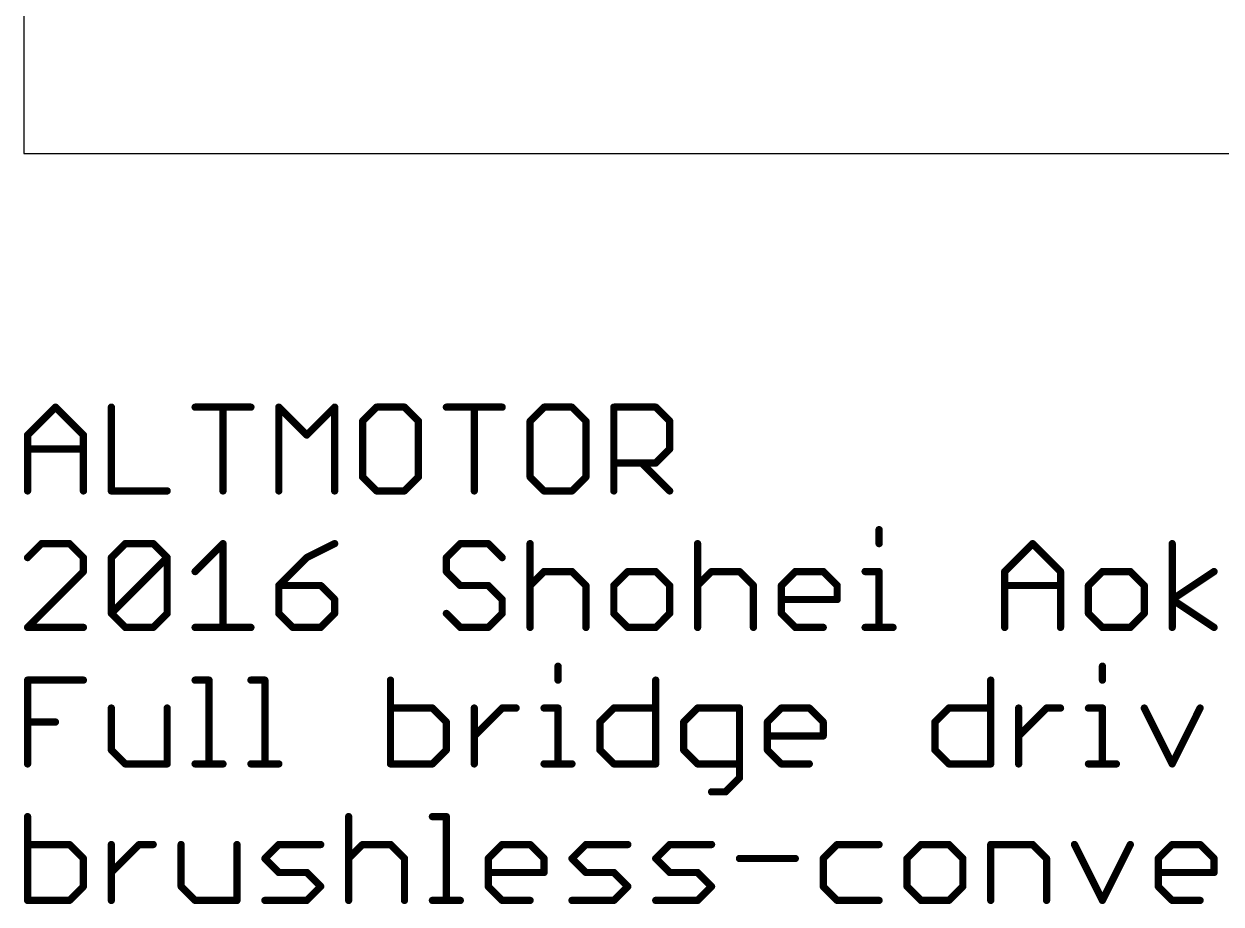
# Model space of a CAD drawing. Extents: x 0 to 88.9, y -10.5 to 54.6.
# Drawn here: x 0 to 16.71, y -10.48 to 1.81 of the extents above; entities that cross this region are included whole.
import ezdxf

# ---------------------------------------------------------------- set-up
doc = ezdxf.new("R2010")
doc.units = 0
doc.layers.add('20', color=7, linetype='CONTINUOUS')
doc.layers.add('44', color=253, linetype='CONTINUOUS')

msp = doc.modelspace()

# ---------------------------------------------------------------- linework, layer by layer
at = {"layer": '20'}
for p, q in [((0, 54.6), (0, 0)), ((0, 0), (88.8875, 0))]:
    msp.add_line(p, q, dxfattribs=at)
at = {"layer": '44', "const_width": 0.1016}
for points in [[(0.0508, -3.9321), (0.4406, -3.5423)], [(0.4406, -3.5423), (0.8304, -3.9321)], [(1.2202, -3.5423), (1.2202, -4.7117)], [(2.3896, -3.5423), (3.1692, -3.5423)], [(2.7794, -4.7117), (2.7794, -3.5423)], [(3.559, -4.7117), (3.559, -3.5423)], [(3.559, -3.5423), (3.9488, -3.9321)], [(3.9488, -3.9321), (4.3386, -3.5423)], [(4.3386, -3.5423), (4.3386, -4.7117)], [(4.9233, -3.5423), (4.7284, -3.7372)], [(5.3131, -3.5423), (4.9233, -3.5423)], [(5.508, -3.7372), (5.3131, -3.5423)], [(5.8978, -3.5423), (6.6774, -3.5423)], [(6.2876, -4.7117), (6.2876, -3.5423)], [(7.2621, -3.5423), (7.0672, -3.7372)], [(7.6519, -3.5423), (7.2621, -3.5423)], [(7.8468, -3.7372), (7.6519, -3.5423)], [(8.2366, -4.7117), (8.2366, -3.5423)], [(8.2366, -3.5423), (8.8213, -3.5423)], [(8.8213, -3.5423), (9.0162, -3.7372)], [(4.7284, -3.7372), (4.7284, -4.5168)], [(5.508, -4.5168), (5.508, -3.7372)], [(7.0672, -3.7372), (7.0672, -4.5168)], [(7.8468, -4.5168), (7.8468, -3.7372)], [(9.0162, -3.7372), (9.0162, -4.127)], [(0.0508, -4.7117), (0.0508, -3.9321)], [(0.8304, -3.9321), (0.8304, -4.7117)], [(0.0508, -4.127), (0.8304, -4.127)], [(9.0162, -4.127), (8.8213, -4.3219)], [(8.8213, -4.3219), (8.2366, -4.3219)], [(8.6264, -4.3219), (9.0162, -4.7117)], [(4.7284, -4.5168), (4.9233, -4.7117)], [(5.3131, -4.7117), (5.508, -4.5168)], [(7.0672, -4.5168), (7.2621, -4.7117)], [(7.6519, -4.7117), (7.8468, -4.5168)], [(1.2202, -4.7117), (1.9998, -4.7117)], [(4.9233, -4.7117), (5.3131, -4.7117)], [(7.2621, -4.7117), (7.6519, -4.7117)], [(11.9397, -5.2524), (11.9397, -5.4473)], [(0.2457, -5.4473), (0.0508, -5.6422)], [(0.6355, -5.4473), (0.2457, -5.4473)], [(0.8304, -5.6422), (0.6355, -5.4473)], [(1.2202, -5.6422), (1.4151, -5.4473)], [(1.4151, -5.4473), (1.8049, -5.4473)], [(1.8049, -5.4473), (1.9998, -5.6422)], [(2.3896, -5.8371), (2.7794, -5.4473)], [(2.7794, -5.4473), (2.7794, -6.6167)], [(4.3386, -5.4473), (3.9488, -5.6422)], [(6.0927, -5.4473), (5.8978, -5.6422)], [(6.4825, -5.4473), (6.0927, -5.4473)], [(6.6774, -5.6422), (6.4825, -5.4473)], [(7.0672, -5.4473), (7.0672, -6.6167)], [(9.406, -5.4473), (9.406, -6.6167)], [(13.6938, -5.8371), (14.0836, -5.4473)], [(14.0836, -5.4473), (14.4734, -5.8371)], [(16.0326, -6.6167), (16.0326, -5.4473)], [(0.8304, -5.8371), (0.8304, -5.6422)], [(1.2202, -6.4218), (1.2202, -5.6422)], [(1.2202, -6.4218), (1.9998, -5.6422)], [(1.9998, -5.6422), (1.9998, -6.4218)], [(3.9488, -5.6422), (3.559, -6.032)], [(5.8978, -5.6422), (5.8978, -5.8371)], [(0.0508, -6.6167), (0.8304, -5.8371)], [(5.8978, -5.8371), (6.0927, -6.032)], [(7.0672, -6.032), (7.2621, -5.8371)], [(7.2621, -5.8371), (7.6519, -5.8371)], [(7.6519, -5.8371), (7.8468, -6.032)], [(8.4315, -5.8371), (8.2366, -6.032)], [(8.8213, -5.8371), (8.4315, -5.8371)], [(9.0162, -6.032), (8.8213, -5.8371)], [(9.406, -6.032), (9.6009, -5.8371)], [(9.6009, -5.8371), (9.9907, -5.8371)], [(9.9907, -5.8371), (10.1856, -6.032)], [(10.5754, -6.032), (10.7703, -5.8371)], [(10.7703, -5.8371), (11.1601, -5.8371)], [(11.1601, -5.8371), (11.355, -6.032)], [(11.7448, -5.8371), (11.9397, -5.8371)], [(11.9397, -5.8371), (11.9397, -6.6167)], [(13.6938, -6.6167), (13.6938, -5.8371)], [(14.4734, -5.8371), (14.4734, -6.6167)], [(15.0581, -5.8371), (14.8632, -6.032)], [(15.4479, -5.8371), (15.0581, -5.8371)], [(15.6428, -6.032), (15.4479, -5.8371)], [(16.0326, -6.2269), (16.6173, -5.8371)], [(3.559, -6.032), (3.559, -6.4218)], [(4.1437, -6.032), (3.559, -6.032)], [(4.3386, -6.2269), (4.1437, -6.032)], [(6.0927, -6.032), (6.4825, -6.032)], [(6.4825, -6.032), (6.6774, -6.2269)], [(7.8468, -6.032), (7.8468, -6.6167)], [(8.2366, -6.032), (8.2366, -6.4218)], [(9.0162, -6.4218), (9.0162, -6.032)], [(10.1856, -6.032), (10.1856, -6.6167)], [(10.5754, -6.4218), (10.5754, -6.032)], [(11.355, -6.032), (11.355, -6.2269)], [(13.6938, -6.032), (14.4734, -6.032)], [(14.8632, -6.032), (14.8632, -6.4218)], [(15.6428, -6.4218), (15.6428, -6.032)], [(4.3386, -6.4218), (4.3386, -6.2269)], [(6.6774, -6.2269), (6.6774, -6.4218)], [(11.355, -6.2269), (10.5754, -6.2269)], [(16.6173, -6.6167), (16.0326, -6.2269)], [(1.4151, -6.6167), (1.2202, -6.4218)], [(1.9998, -6.4218), (1.8049, -6.6167)], [(3.559, -6.4218), (3.7539, -6.6167)], [(4.1437, -6.6167), (4.3386, -6.4218)], [(6.0927, -6.6167), (5.8978, -6.4218)], [(6.6774, -6.4218), (6.4825, -6.6167)], [(8.2366, -6.4218), (8.4315, -6.6167)], [(8.8213, -6.6167), (9.0162, -6.4218)], [(10.7703, -6.6167), (10.5754, -6.4218)], [(14.8632, -6.4218), (15.0581, -6.6167)], [(15.4479, -6.6167), (15.6428, -6.4218)], [(0.8304, -6.6167), (0.0508, -6.6167)], [(1.8049, -6.6167), (1.4151, -6.6167)], [(2.3896, -6.6167), (3.1692, -6.6167)], [(3.7539, -6.6167), (4.1437, -6.6167)], [(6.4825, -6.6167), (6.0927, -6.6167)], [(8.4315, -6.6167), (8.8213, -6.6167)], [(11.1601, -6.6167), (10.7703, -6.6167)], [(11.7448, -6.6167), (12.1346, -6.6167)], [(15.0581, -6.6167), (15.4479, -6.6167)], [(7.457, -7.1574), (7.457, -7.3523)], [(15.0581, -7.1574), (15.0581, -7.3523)], [(0.0508, -8.5217), (0.0508, -7.3523)], [(0.0508, -7.3523), (0.8304, -7.3523)], [(2.3896, -7.3523), (2.5845, -7.3523)], [(2.5845, -7.3523), (2.5845, -8.5217)], [(3.1692, -7.3523), (3.3641, -7.3523)], [(3.3641, -7.3523), (3.3641, -8.5217)], [(5.1182, -7.3523), (5.1182, -8.5217)], [(8.8213, -7.3523), (8.8213, -8.5217)], [(13.4989, -7.3523), (13.4989, -8.5217)], [(1.2202, -7.7421), (1.2202, -8.3268)], [(1.9998, -8.5217), (1.9998, -7.7421)], [(5.7029, -7.7421), (5.1182, -7.7421)], [(5.8978, -7.937), (5.7029, -7.7421)], [(6.2876, -8.5217), (6.2876, -7.7421)], [(6.2876, -8.1319), (6.6774, -7.7421)], [(6.6774, -7.7421), (6.8723, -7.7421)], [(7.2621, -7.7421), (7.457, -7.7421)], [(7.457, -7.7421), (7.457, -8.5217)], [(8.0417, -7.937), (8.2366, -7.7421)], [(8.2366, -7.7421), (8.8213, -7.7421)], [(9.406, -7.7421), (9.2111, -7.937)], [(9.9907, -7.7421), (9.406, -7.7421)], [(9.9907, -8.7166), (9.9907, -7.7421)], [(10.3805, -7.937), (10.5754, -7.7421)], [(10.5754, -7.7421), (10.9652, -7.7421)], [(10.9652, -7.7421), (11.1601, -7.937)], [(12.7193, -7.937), (12.9142, -7.7421)], [(12.9142, -7.7421), (13.4989, -7.7421)], [(13.8887, -8.5217), (13.8887, -7.7421)], [(13.8887, -8.1319), (14.2785, -7.7421)], [(14.2785, -7.7421), (14.4734, -7.7421)], [(14.8632, -7.7421), (15.0581, -7.7421)], [(15.0581, -7.7421), (15.0581, -8.5217)], [(15.6428, -7.7421), (16.0326, -8.5217)], [(16.0326, -8.5217), (16.4224, -7.7421)], [(0.0508, -7.937), (0.4406, -7.937)], [(5.8978, -8.3268), (5.8978, -7.937)], [(8.0417, -8.3268), (8.0417, -7.937)], [(9.2111, -7.937), (9.2111, -8.3268)], [(10.3805, -8.3268), (10.3805, -7.937)], [(11.1601, -7.937), (11.1601, -8.1319)], [(12.7193, -8.3268), (12.7193, -7.937)], [(11.1601, -8.1319), (10.3805, -8.1319)], [(1.2202, -8.3268), (1.4151, -8.5217)], [(5.7029, -8.5217), (5.8978, -8.3268)], [(8.2366, -8.5217), (8.0417, -8.3268)], [(9.2111, -8.3268), (9.406, -8.5217)], [(10.5754, -8.5217), (10.3805, -8.3268)], [(12.9142, -8.5217), (12.7193, -8.3268)], [(1.4151, -8.5217), (1.9998, -8.5217)], [(2.3896, -8.5217), (2.7794, -8.5217)], [(3.1692, -8.5217), (3.559, -8.5217)], [(5.1182, -8.5217), (5.7029, -8.5217)], [(7.2621, -8.5217), (7.6519, -8.5217)], [(8.8213, -8.5217), (8.2366, -8.5217)], [(9.406, -8.5217), (9.9907, -8.5217)], [(10.9652, -8.5217), (10.5754, -8.5217)], [(13.4989, -8.5217), (12.9142, -8.5217)], [(14.8632, -8.5217), (15.253, -8.5217)], [(9.7958, -8.9115), (9.9907, -8.7166)], [(9.6009, -8.9115), (9.7958, -8.9115)], [(0.0508, -9.2573), (0.0508, -10.4267)], [(4.5335, -9.2573), (4.5335, -10.4267)], [(5.7029, -9.2573), (5.8978, -9.2573)], [(5.8978, -9.2573), (5.8978, -10.4267)], [(0.6355, -9.6471), (0.0508, -9.6471)], [(0.8304, -9.842), (0.6355, -9.6471)], [(1.2202, -10.4267), (1.2202, -9.6471)], [(1.2202, -10.0369), (1.61, -9.6471)], [(1.61, -9.6471), (1.8049, -9.6471)], [(2.1947, -9.6471), (2.1947, -10.2318)], [(2.9743, -10.4267), (2.9743, -9.6471)], [(3.3641, -9.842), (3.559, -9.6471)], [(3.559, -9.6471), (4.1437, -9.6471)], [(4.5335, -9.842), (4.7284, -9.6471)], [(4.7284, -9.6471), (5.1182, -9.6471)], [(5.1182, -9.6471), (5.3131, -9.842)], [(6.4825, -9.842), (6.6774, -9.6471)], [(6.6774, -9.6471), (7.0672, -9.6471)], [(7.0672, -9.6471), (7.2621, -9.842)], [(7.6519, -9.842), (7.8468, -9.6471)], [(7.8468, -9.6471), (8.4315, -9.6471)], [(8.8213, -9.842), (9.0162, -9.6471)], [(9.0162, -9.6471), (9.6009, -9.6471)], [(11.355, -9.6471), (11.1601, -9.842)], [(11.9397, -9.6471), (11.355, -9.6471)], [(12.5244, -9.6471), (12.3295, -9.842)], [(12.9142, -9.6471), (12.5244, -9.6471)], [(13.1091, -9.842), (12.9142, -9.6471)], [(13.4989, -10.4267), (13.4989, -9.6471)], [(13.4989, -9.6471), (14.0836, -9.6471)], [(14.0836, -9.6471), (14.2785, -9.842)], [(14.6683, -9.6471), (15.0581, -10.4267)], [(15.0581, -10.4267), (15.4479, -9.6471)], [(15.8377, -9.842), (16.0326, -9.6471)], [(16.0326, -9.6471), (16.4224, -9.6471)], [(16.4224, -9.6471), (16.6173, -9.842)], [(0.8304, -10.2318), (0.8304, -9.842)], [(3.559, -10.0369), (3.3641, -9.842)], [(5.3131, -9.842), (5.3131, -10.4267)], [(6.4825, -10.2318), (6.4825, -9.842)], [(7.2621, -9.842), (7.2621, -10.0369)], [(7.8468, -10.0369), (7.6519, -9.842)], [(9.0162, -10.0369), (8.8213, -9.842)], [(9.9907, -9.842), (10.7703, -9.842)], [(11.1601, -9.842), (11.1601, -10.2318)], [(12.3295, -9.842), (12.3295, -10.2318)], [(13.1091, -10.2318), (13.1091, -9.842)], [(14.2785, -9.842), (14.2785, -10.4267)], [(15.8377, -10.2318), (15.8377, -9.842)], [(16.6173, -9.842), (16.6173, -10.0369)], [(3.9488, -10.0369), (3.559, -10.0369)], [(4.1437, -10.2318), (3.9488, -10.0369)], [(7.2621, -10.0369), (6.4825, -10.0369)], [(8.2366, -10.0369), (7.8468, -10.0369)], [(8.4315, -10.2318), (8.2366, -10.0369)], [(9.406, -10.0369), (9.0162, -10.0369)], [(9.6009, -10.2318), (9.406, -10.0369)], [(16.6173, -10.0369), (15.8377, -10.0369)], [(0.6355, -10.4267), (0.8304, -10.2318)], [(2.1947, -10.2318), (2.3896, -10.4267)], [(3.9488, -10.4267), (4.1437, -10.2318)], [(6.6774, -10.4267), (6.4825, -10.2318)], [(8.2366, -10.4267), (8.4315, -10.2318)], [(9.406, -10.4267), (9.6009, -10.2318)], [(11.1601, -10.2318), (11.355, -10.4267)], [(12.3295, -10.2318), (12.5244, -10.4267)], [(12.9142, -10.4267), (13.1091, -10.2318)], [(16.0326, -10.4267), (15.8377, -10.2318)], [(0.0508, -10.4267), (0.6355, -10.4267)], [(2.3896, -10.4267), (2.9743, -10.4267)], [(3.3641, -10.4267), (3.9488, -10.4267)], [(5.7029, -10.4267), (6.0927, -10.4267)], [(7.0672, -10.4267), (6.6774, -10.4267)], [(7.6519, -10.4267), (8.2366, -10.4267)], [(8.8213, -10.4267), (9.406, -10.4267)], [(11.355, -10.4267), (11.9397, -10.4267)], [(12.5244, -10.4267), (12.9142, -10.4267)], [(16.4224, -10.4267), (16.0326, -10.4267)]]:
    msp.add_lwpolyline(points, dxfattribs=at)
at = {"layer": '44', "const_width": 0.0508}
for points in [[(0.4586, -3.5243, 1), (0.4226, -3.5603)], [(0.4586, -3.5603, 1), (0.4226, -3.5243)], [(1.2456, -3.5423, 1), (1.1948, -3.5423)], [(2.3896, -3.5169, 1), (2.3896, -3.5677)], [(2.8048, -3.5423, 1), (2.754, -3.5423)], [(3.1692, -3.5677, 1), (3.1692, -3.5169)], [(3.577, -3.5243, 1), (3.541, -3.5603)], [(3.5844, -3.5423, 1), (3.5336, -3.5423)], [(4.364, -3.5423, 1), (4.3132, -3.5423)], [(4.3565, -3.5603, 1), (4.3206, -3.5243)], [(4.9233, -3.5169, 1), (4.9233, -3.5677)], [(4.9412, -3.5603, 1), (4.9053, -3.5243)], [(5.331, -3.5243, 1), (5.2951, -3.5603)], [(5.3131, -3.5677, 1), (5.3131, -3.5169)], [(5.8978, -3.5169, 1), (5.8978, -3.5677)], [(6.313, -3.5423, 1), (6.2622, -3.5423)], [(6.6774, -3.5677, 1), (6.6774, -3.5169)], [(7.2621, -3.5169, 1), (7.2621, -3.5677)], [(7.28, -3.5603, 1), (7.2441, -3.5243)], [(7.6698, -3.5243, 1), (7.6339, -3.5603)], [(7.6519, -3.5677, 1), (7.6519, -3.5169)], [(8.262, -3.5423, 1), (8.2112, -3.5423)], [(8.2366, -3.5169, 1), (8.2366, -3.5677)], [(8.8392, -3.5243, 1), (8.8033, -3.5603)], [(8.8213, -3.5677, 1), (8.8213, -3.5169)], [(4.7104, -3.7192, 1), (4.7463, -3.7552)], [(4.7538, -3.7372, 1), (4.703, -3.7372)], [(5.5334, -3.7372, 1), (5.4826, -3.7372)], [(5.49, -3.7552, 1), (5.5259, -3.7192)], [(7.0492, -3.7192, 1), (7.0851, -3.7552)], [(7.0926, -3.7372, 1), (7.0418, -3.7372)], [(7.8722, -3.7372, 1), (7.8214, -3.7372)], [(7.8288, -3.7552, 1), (7.8647, -3.7192)], [(9.0416, -3.7372, 1), (8.9908, -3.7372)], [(8.9982, -3.7552, 1), (9.0341, -3.7192)], [(0.0328, -3.9141, 1), (0.0688, -3.9501)], [(0.0762, -3.9321, 1), (0.0254, -3.9321)], [(0.8558, -3.9321, 1), (0.805, -3.9321)], [(0.8124, -3.9501, 1), (0.8484, -3.9141)], [(3.9308, -3.9141, 1), (3.9667, -3.9501)], [(3.9308, -3.9501, 1), (3.9667, -3.9141)], [(0.0508, -4.1016, 1), (0.0508, -4.1524)], [(0.8304, -4.1524, 1), (0.8304, -4.1016)], [(8.9908, -4.127, 1), (9.0416, -4.127)], [(9.0341, -4.145, 1), (8.9982, -4.109)], [(8.2366, -4.2965, 1), (8.2366, -4.3473)], [(8.6443, -4.3039, 1), (8.6084, -4.3399)], [(8.8033, -4.3039, 1), (8.8392, -4.3399)], [(8.8213, -4.3473, 1), (8.8213, -4.2965)], [(4.7463, -4.4988, 1), (4.7104, -4.5348)], [(4.703, -4.5168, 1), (4.7538, -4.5168)], [(5.4826, -4.5168, 1), (5.5334, -4.5168)], [(5.5259, -4.5348, 1), (5.49, -4.4988)], [(7.0851, -4.4988, 1), (7.0492, -4.5348)], [(7.0418, -4.5168, 1), (7.0926, -4.5168)], [(7.8214, -4.5168, 1), (7.8722, -4.5168)], [(7.8647, -4.5348, 1), (7.8288, -4.4988)], [(1.2202, -4.6863, 1), (1.2202, -4.7371)], [(1.9998, -4.7371, 1), (1.9998, -4.6863)], [(4.9233, -4.6863, 1), (4.9233, -4.7371)], [(4.9053, -4.7297, 1), (4.9412, -4.6937)], [(5.2951, -4.6937, 1), (5.331, -4.7297)], [(5.3131, -4.7371, 1), (5.3131, -4.6863)], [(7.2621, -4.6863, 1), (7.2621, -4.7371)], [(7.2441, -4.7297, 1), (7.28, -4.6937)], [(7.6339, -4.6937, 1), (7.6698, -4.7297)], [(7.6519, -4.7371, 1), (7.6519, -4.6863)], [(8.9982, -4.7297, 1), (9.0341, -4.6937)], [(0.0254, -4.7117, 1), (0.0762, -4.7117)], [(0.805, -4.7117, 1), (0.8558, -4.7117)], [(1.1948, -4.7117, 1), (1.2456, -4.7117)], [(2.754, -4.7117, 1), (2.8048, -4.7117)], [(3.5336, -4.7117, 1), (3.5844, -4.7117)], [(4.3132, -4.7117, 1), (4.364, -4.7117)], [(6.2622, -4.7117, 1), (6.313, -4.7117)], [(8.2112, -4.7117, 1), (8.262, -4.7117)], [(11.9651, -5.2524, 1), (11.9143, -5.2524)], [(0.2457, -5.4219, 1), (0.2457, -5.4727)], [(0.2637, -5.4653, 1), (0.2277, -5.4293)], [(0.6535, -5.4293, 1), (0.6175, -5.4653)], [(0.6355, -5.4727, 1), (0.6355, -5.4219)], [(1.4151, -5.4219, 1), (1.4151, -5.4727)], [(1.4331, -5.4653, 1), (1.3971, -5.4293)], [(1.8229, -5.4293, 1), (1.7869, -5.4653)], [(1.8049, -5.4727, 1), (1.8049, -5.4219)], [(2.8048, -5.4473, 1), (2.754, -5.4473)], [(2.7974, -5.4653, 1), (2.7614, -5.4293)], [(4.3499, -5.47, 1), (4.3272, -5.4246)], [(6.0927, -5.4219, 1), (6.0927, -5.4727)], [(6.1106, -5.4653, 1), (6.0747, -5.4293)], [(6.5004, -5.4293, 1), (6.4645, -5.4653)], [(6.4825, -5.4727, 1), (6.4825, -5.4219)], [(7.0926, -5.4473, 1), (7.0418, -5.4473)], [(9.4314, -5.4473, 1), (9.3806, -5.4473)], [(11.9143, -5.4473, 1), (11.9651, -5.4473)], [(14.1015, -5.4293, 1), (14.0656, -5.4653)], [(14.1015, -5.4653, 1), (14.0656, -5.4293)], [(16.058, -5.4473, 1), (16.0072, -5.4473)], [(0.0328, -5.6242, 1), (0.0688, -5.6602)], [(0.8558, -5.6422, 1), (0.805, -5.6422)], [(0.8124, -5.6602, 1), (0.8484, -5.6242)], [(1.2022, -5.6242, 1), (1.2382, -5.6602)], [(1.2456, -5.6422, 1), (1.1948, -5.6422)], [(2.0252, -5.6422, 1), (1.9744, -5.6422)], [(2.0178, -5.6602, 1), (1.9818, -5.6242)], [(1.9818, -5.6602, 1), (2.0178, -5.6242)], [(3.9374, -5.6195, 1), (3.9601, -5.6649)], [(3.9667, -5.6602, 1), (3.9308, -5.6242)], [(5.8798, -5.6242, 1), (5.9157, -5.6602)], [(5.9232, -5.6422, 1), (5.8724, -5.6422)], [(6.6594, -5.6602, 1), (6.6953, -5.6242)], [(0.805, -5.8371, 1), (0.8558, -5.8371)], [(0.8484, -5.8551, 1), (0.8124, -5.8191)], [(2.3716, -5.8191, 1), (2.4076, -5.8551)], [(5.9157, -5.8191, 1), (5.8798, -5.8551)], [(5.8724, -5.8371, 1), (5.9232, -5.8371)], [(7.2621, -5.8117, 1), (7.2621, -5.8625)], [(7.28, -5.8551, 1), (7.2441, -5.8191)], [(7.6698, -5.8191, 1), (7.6339, -5.8551)], [(7.6519, -5.8625, 1), (7.6519, -5.8117)], [(8.4315, -5.8117, 1), (8.4315, -5.8625)], [(8.4494, -5.8551, 1), (8.4135, -5.8191)], [(8.8392, -5.8191, 1), (8.8033, -5.8551)], [(8.8213, -5.8625, 1), (8.8213, -5.8117)], [(9.6009, -5.8117, 1), (9.6009, -5.8625)], [(9.6188, -5.8551, 1), (9.5829, -5.8191)], [(10.0086, -5.8191, 1), (9.9727, -5.8551)], [(9.9907, -5.8625, 1), (9.9907, -5.8117)], [(10.7703, -5.8117, 1), (10.7703, -5.8625)], [(10.7882, -5.8551, 1), (10.7523, -5.8191)], [(11.178, -5.8191, 1), (11.1421, -5.8551)], [(11.1601, -5.8625, 1), (11.1601, -5.8117)], [(11.7448, -5.8117, 1), (11.7448, -5.8625)], [(11.9651, -5.8371, 1), (11.9143, -5.8371)], [(11.9397, -5.8625, 1), (11.9397, -5.8117)], [(13.6758, -5.8191, 1), (13.7117, -5.8551)], [(13.7192, -5.8371, 1), (13.6684, -5.8371)], [(14.4988, -5.8371, 1), (14.448, -5.8371)], [(14.4554, -5.8551, 1), (14.4913, -5.8191)], [(15.0581, -5.8117, 1), (15.0581, -5.8625)], [(15.076, -5.8551, 1), (15.0401, -5.8191)], [(15.4658, -5.8191, 1), (15.4299, -5.8551)], [(15.4479, -5.8625, 1), (15.4479, -5.8117)], [(16.6313, -5.8582, 1), (16.6032, -5.816)], [(3.541, -6.014, 1), (3.577, -6.05)], [(3.5844, -6.032, 1), (3.5336, -6.032)], [(3.559, -6.0066, 1), (3.559, -6.0574)], [(4.1616, -6.014, 1), (4.1257, -6.05)], [(4.1437, -6.0574, 1), (4.1437, -6.0066)], [(6.0927, -6.0066, 1), (6.0927, -6.0574)], [(6.0747, -6.05, 1), (6.1106, -6.014)], [(6.5004, -6.014, 1), (6.4645, -6.05)], [(6.4825, -6.0574, 1), (6.4825, -6.0066)], [(7.0492, -6.014, 1), (7.0851, -6.05)], [(7.8722, -6.032, 1), (7.8214, -6.032)], [(7.8288, -6.05, 1), (7.8647, -6.014)], [(8.2186, -6.014, 1), (8.2545, -6.05)], [(8.262, -6.032, 1), (8.2112, -6.032)], [(9.0416, -6.032, 1), (8.9908, -6.032)], [(8.9982, -6.05, 1), (9.0341, -6.014)], [(9.388, -6.014, 1), (9.4239, -6.05)], [(10.211, -6.032, 1), (10.1602, -6.032)], [(10.1676, -6.05, 1), (10.2035, -6.014)], [(10.5574, -6.014, 1), (10.5933, -6.05)], [(10.6008, -6.032, 1), (10.55, -6.032)], [(11.3804, -6.032, 1), (11.3296, -6.032)], [(11.337, -6.05, 1), (11.3729, -6.014)], [(13.6938, -6.0066, 1), (13.6938, -6.0574)], [(14.4734, -6.0574, 1), (14.4734, -6.0066)], [(14.8452, -6.014, 1), (14.8811, -6.05)], [(14.8886, -6.032, 1), (14.8378, -6.032)], [(15.6682, -6.032, 1), (15.6174, -6.032)], [(15.6248, -6.05, 1), (15.6607, -6.014)], [(4.364, -6.2269, 1), (4.3132, -6.2269)], [(4.3206, -6.2449, 1), (4.3565, -6.2089)], [(6.7028, -6.2269, 1), (6.652, -6.2269)], [(6.6594, -6.2449, 1), (6.6953, -6.2089)], [(10.5754, -6.2015, 1), (10.5754, -6.2523)], [(11.355, -6.2523, 1), (11.355, -6.2015)], [(16.0466, -6.2058, 1), (16.0185, -6.248)], [(16.0185, -6.2058, 1), (16.0466, -6.248)], [(11.3296, -6.2269, 1), (11.3804, -6.2269)], [(1.2382, -6.4038, 1), (1.2022, -6.4398)], [(1.2022, -6.4038, 1), (1.2382, -6.4398)], [(1.1948, -6.4218, 1), (1.2456, -6.4218)], [(1.9744, -6.4218, 1), (2.0252, -6.4218)], [(2.0178, -6.4398, 1), (1.9818, -6.4038)], [(3.577, -6.4038, 1), (3.541, -6.4398)], [(3.5336, -6.4218, 1), (3.5844, -6.4218)], [(4.3132, -6.4218, 1), (4.364, -6.4218)], [(4.3565, -6.4398, 1), (4.3206, -6.4038)], [(5.9157, -6.4038, 1), (5.8798, -6.4398)], [(6.652, -6.4218, 1), (6.7028, -6.4218)], [(6.6953, -6.4398, 1), (6.6594, -6.4038)], [(8.2545, -6.4038, 1), (8.2186, -6.4398)], [(8.2112, -6.4218, 1), (8.262, -6.4218)], [(8.9908, -6.4218, 1), (9.0416, -6.4218)], [(9.0341, -6.4398, 1), (8.9982, -6.4038)], [(10.5933, -6.4038, 1), (10.5574, -6.4398)], [(10.55, -6.4218, 1), (10.6008, -6.4218)], [(14.8811, -6.4038, 1), (14.8452, -6.4398)], [(14.8378, -6.4218, 1), (14.8886, -6.4218)], [(15.6174, -6.4218, 1), (15.6682, -6.4218)], [(15.6607, -6.4398, 1), (15.6248, -6.4038)], [(0.0328, -6.5987, 1), (0.0688, -6.6347)], [(0.0508, -6.5913, 1), (0.0508, -6.6421)], [(0.8304, -6.6421, 1), (0.8304, -6.5913)], [(1.4151, -6.5913, 1), (1.4151, -6.6421)], [(1.3971, -6.6347, 1), (1.4331, -6.5987)], [(1.7869, -6.5987, 1), (1.8229, -6.6347)], [(1.8049, -6.6421, 1), (1.8049, -6.5913)], [(2.3896, -6.5913, 1), (2.3896, -6.6421)], [(2.754, -6.6167, 1), (2.8048, -6.6167)], [(3.1692, -6.6421, 1), (3.1692, -6.5913)], [(3.7539, -6.5913, 1), (3.7539, -6.6421)], [(3.7359, -6.6347, 1), (3.7718, -6.5987)], [(4.1257, -6.5987, 1), (4.1616, -6.6347)], [(4.1437, -6.6421, 1), (4.1437, -6.5913)], [(6.0927, -6.5913, 1), (6.0927, -6.6421)], [(6.0747, -6.6347, 1), (6.1106, -6.5987)], [(6.4645, -6.5987, 1), (6.5004, -6.6347)], [(6.4825, -6.6421, 1), (6.4825, -6.5913)], [(7.0418, -6.6167, 1), (7.0926, -6.6167)], [(7.8214, -6.6167, 1), (7.8722, -6.6167)], [(8.4315, -6.5913, 1), (8.4315, -6.6421)], [(8.4135, -6.6347, 1), (8.4494, -6.5987)], [(8.8033, -6.5987, 1), (8.8392, -6.6347)], [(8.8213, -6.6421, 1), (8.8213, -6.5913)], [(9.3806, -6.6167, 1), (9.4314, -6.6167)], [(10.1602, -6.6167, 1), (10.211, -6.6167)], [(10.7703, -6.5913, 1), (10.7703, -6.6421)], [(10.7523, -6.6347, 1), (10.7882, -6.5987)], [(11.1601, -6.6421, 1), (11.1601, -6.5913)], [(11.7448, -6.5913, 1), (11.7448, -6.6421)], [(11.9143, -6.6167, 1), (11.9651, -6.6167)], [(12.1346, -6.6421, 1), (12.1346, -6.5913)], [(13.6684, -6.6167, 1), (13.7192, -6.6167)], [(14.448, -6.6167, 1), (14.4988, -6.6167)], [(15.0581, -6.5913, 1), (15.0581, -6.6421)], [(15.0401, -6.6347, 1), (15.076, -6.5987)], [(15.4299, -6.5987, 1), (15.4658, -6.6347)], [(15.4479, -6.6421, 1), (15.4479, -6.5913)], [(16.0072, -6.6167, 1), (16.058, -6.6167)], [(16.6032, -6.6378, 1), (16.6313, -6.5956)], [(7.4824, -7.1574, 1), (7.4316, -7.1574)], [(15.0835, -7.1574, 1), (15.0327, -7.1574)], [(0.0762, -7.3523, 1), (0.0254, -7.3523)], [(0.0508, -7.3269, 1), (0.0508, -7.3777)], [(0.8304, -7.3777, 1), (0.8304, -7.3269)], [(2.3896, -7.3269, 1), (2.3896, -7.3777)], [(2.6099, -7.3523, 1), (2.5591, -7.3523)], [(2.5845, -7.3777, 1), (2.5845, -7.3269)], [(3.1692, -7.3269, 1), (3.1692, -7.3777)], [(3.3895, -7.3523, 1), (3.3387, -7.3523)], [(3.3641, -7.3777, 1), (3.3641, -7.3269)], [(5.1436, -7.3523, 1), (5.0928, -7.3523)], [(7.4316, -7.3523, 1), (7.4824, -7.3523)], [(8.8467, -7.3523, 1), (8.7959, -7.3523)], [(13.5243, -7.3523, 1), (13.4735, -7.3523)], [(15.0327, -7.3523, 1), (15.0835, -7.3523)], [(1.2456, -7.7421, 1), (1.1948, -7.7421)], [(2.0252, -7.7421, 1), (1.9744, -7.7421)], [(5.1182, -7.7167, 1), (5.1182, -7.7675)], [(5.7208, -7.7241, 1), (5.6849, -7.7601)], [(5.7029, -7.7675, 1), (5.7029, -7.7167)], [(6.313, -7.7421, 1), (6.2622, -7.7421)], [(6.6774, -7.7167, 1), (6.6774, -7.7675)], [(6.6953, -7.7601, 1), (6.6594, -7.7241)], [(6.8723, -7.7675, 1), (6.8723, -7.7167)], [(7.2621, -7.7167, 1), (7.2621, -7.7675)], [(7.4824, -7.7421, 1), (7.4316, -7.7421)], [(7.457, -7.7675, 1), (7.457, -7.7167)], [(8.2366, -7.7167, 1), (8.2366, -7.7675)], [(8.2545, -7.7601, 1), (8.2186, -7.7241)], [(8.8213, -7.7675, 1), (8.8213, -7.7167)], [(9.406, -7.7167, 1), (9.406, -7.7675)], [(9.4239, -7.7601, 1), (9.388, -7.7241)], [(10.0161, -7.7421, 1), (9.9653, -7.7421)], [(9.9907, -7.7675, 1), (9.9907, -7.7167)], [(10.5754, -7.7167, 1), (10.5754, -7.7675)], [(10.5933, -7.7601, 1), (10.5574, -7.7241)], [(10.9831, -7.7241, 1), (10.9472, -7.7601)], [(10.9652, -7.7675, 1), (10.9652, -7.7167)], [(12.9142, -7.7167, 1), (12.9142, -7.7675)], [(12.9321, -7.7601, 1), (12.8962, -7.7241)], [(13.4989, -7.7675, 1), (13.4989, -7.7167)], [(13.9141, -7.7421, 1), (13.8633, -7.7421)], [(14.2785, -7.7167, 1), (14.2785, -7.7675)], [(14.2964, -7.7601, 1), (14.2605, -7.7241)], [(14.4734, -7.7675, 1), (14.4734, -7.7167)], [(14.8632, -7.7167, 1), (14.8632, -7.7675)], [(15.0835, -7.7421, 1), (15.0327, -7.7421)], [(15.0581, -7.7675, 1), (15.0581, -7.7167)], [(15.6655, -7.7307, 1), (15.62, -7.7535)], [(16.4451, -7.7535, 1), (16.3996, -7.7307)], [(0.0508, -7.9116, 1), (0.0508, -7.9624)], [(0.4406, -7.9624, 1), (0.4406, -7.9116)], [(5.9232, -7.937, 1), (5.8724, -7.937)], [(5.8798, -7.955, 1), (5.9157, -7.919)], [(8.0237, -7.919, 1), (8.0596, -7.955)], [(8.0671, -7.937, 1), (8.0163, -7.937)], [(9.1931, -7.919, 1), (9.229, -7.955)], [(9.2365, -7.937, 1), (9.1857, -7.937)], [(10.3625, -7.919, 1), (10.3984, -7.955)], [(10.4059, -7.937, 1), (10.3551, -7.937)], [(11.1855, -7.937, 1), (11.1347, -7.937)], [(11.1421, -7.955, 1), (11.178, -7.919)], [(12.7013, -7.919, 1), (12.7372, -7.955)], [(12.7447, -7.937, 1), (12.6939, -7.937)], [(6.2696, -8.1139, 1), (6.3055, -8.1499)], [(10.3805, -8.1065, 1), (10.3805, -8.1573)], [(11.1347, -8.1319, 1), (11.1855, -8.1319)], [(11.1601, -8.1573, 1), (11.1601, -8.1065)], [(13.8707, -8.1139, 1), (13.9066, -8.1499)], [(1.2382, -8.3088, 1), (1.2022, -8.3448)], [(1.1948, -8.3268, 1), (1.2456, -8.3268)], [(5.8724, -8.3268, 1), (5.9232, -8.3268)], [(5.9157, -8.3448, 1), (5.8798, -8.3088)], [(8.0596, -8.3088, 1), (8.0237, -8.3448)], [(8.0163, -8.3268, 1), (8.0671, -8.3268)], [(9.229, -8.3088, 1), (9.1931, -8.3448)], [(9.1857, -8.3268, 1), (9.2365, -8.3268)], [(10.3984, -8.3088, 1), (10.3625, -8.3448)], [(10.3551, -8.3268, 1), (10.4059, -8.3268)], [(12.7372, -8.3088, 1), (12.7013, -8.3448)], [(12.6939, -8.3268, 1), (12.7447, -8.3268)], [(0.0254, -8.5217, 1), (0.0762, -8.5217)], [(1.4151, -8.4963, 1), (1.4151, -8.5471)], [(1.3971, -8.5397, 1), (1.4331, -8.5037)], [(1.9744, -8.5217, 1), (2.0252, -8.5217)], [(1.9998, -8.5471, 1), (1.9998, -8.4963)], [(2.3896, -8.4963, 1), (2.3896, -8.5471)], [(2.5591, -8.5217, 1), (2.6099, -8.5217)], [(2.7794, -8.5471, 1), (2.7794, -8.4963)], [(3.1692, -8.4963, 1), (3.1692, -8.5471)], [(3.3387, -8.5217, 1), (3.3895, -8.5217)], [(3.559, -8.5471, 1), (3.559, -8.4963)], [(5.1182, -8.4963, 1), (5.1182, -8.5471)], [(5.0928, -8.5217, 1), (5.1436, -8.5217)], [(5.6849, -8.5037, 1), (5.7208, -8.5397)], [(5.7029, -8.5471, 1), (5.7029, -8.4963)], [(6.2622, -8.5217, 1), (6.313, -8.5217)], [(7.2621, -8.4963, 1), (7.2621, -8.5471)], [(7.4316, -8.5217, 1), (7.4824, -8.5217)], [(7.6519, -8.5471, 1), (7.6519, -8.4963)], [(8.2366, -8.4963, 1), (8.2366, -8.5471)], [(8.2186, -8.5397, 1), (8.2545, -8.5037)], [(8.7959, -8.5217, 1), (8.8467, -8.5217)], [(8.8213, -8.5471, 1), (8.8213, -8.4963)], [(9.406, -8.4963, 1), (9.406, -8.5471)], [(9.388, -8.5397, 1), (9.4239, -8.5037)], [(9.9907, -8.5471, 1), (9.9907, -8.4963)], [(10.5754, -8.4963, 1), (10.5754, -8.5471)], [(10.5574, -8.5397, 1), (10.5933, -8.5037)], [(10.9652, -8.5471, 1), (10.9652, -8.4963)], [(12.9142, -8.4963, 1), (12.9142, -8.5471)], [(12.8962, -8.5397, 1), (12.9321, -8.5037)], [(13.4735, -8.5217, 1), (13.5243, -8.5217)], [(13.4989, -8.5471, 1), (13.4989, -8.4963)], [(13.8633, -8.5217, 1), (13.9141, -8.5217)], [(14.8632, -8.4963, 1), (14.8632, -8.5471)], [(15.0327, -8.5217, 1), (15.0835, -8.5217)], [(15.253, -8.5471, 1), (15.253, -8.4963)], [(16.0098, -8.5103, 1), (16.0553, -8.5331)], [(16.0098, -8.5331, 1), (16.0553, -8.5103)], [(9.9653, -8.7166, 1), (10.0161, -8.7166)], [(10.0086, -8.7346, 1), (9.9727, -8.6986)], [(9.6009, -8.8861, 1), (9.6009, -8.9369)], [(9.7778, -8.8935, 1), (9.8137, -8.9295)], [(9.7958, -8.9369, 1), (9.7958, -8.8861)], [(0.0762, -9.2573, 1), (0.0254, -9.2573)], [(4.5589, -9.2573, 1), (4.5081, -9.2573)], [(5.7029, -9.2319, 1), (5.7029, -9.2827)], [(5.9232, -9.2573, 1), (5.8724, -9.2573)], [(5.8978, -9.2827, 1), (5.8978, -9.2319)], [(0.0508, -9.6217, 1), (0.0508, -9.6725)], [(0.6535, -9.6291, 1), (0.6175, -9.6651)], [(0.6355, -9.6725, 1), (0.6355, -9.6217)], [(1.2456, -9.6471, 1), (1.1948, -9.6471)], [(1.61, -9.6217, 1), (1.61, -9.6725)], [(1.628, -9.6651, 1), (1.592, -9.6291)], [(1.8049, -9.6725, 1), (1.8049, -9.6217)], [(2.2201, -9.6471, 1), (2.1693, -9.6471)], [(2.9997, -9.6471, 1), (2.9489, -9.6471)], [(3.559, -9.6217, 1), (3.559, -9.6725)], [(3.5769, -9.6651, 1), (3.541, -9.6291)], [(4.1437, -9.6725, 1), (4.1437, -9.6217)], [(4.7284, -9.6217, 1), (4.7284, -9.6725)], [(4.7463, -9.6651, 1), (4.7104, -9.6291)], [(5.1361, -9.6291, 1), (5.1002, -9.6651)], [(5.1182, -9.6725, 1), (5.1182, -9.6217)], [(6.6774, -9.6217, 1), (6.6774, -9.6725)], [(6.6953, -9.6651, 1), (6.6594, -9.6291)], [(7.0851, -9.6291, 1), (7.0492, -9.6651)], [(7.0672, -9.6725, 1), (7.0672, -9.6217)], [(7.8468, -9.6217, 1), (7.8468, -9.6725)], [(7.8647, -9.6651, 1), (7.8288, -9.6291)], [(8.4315, -9.6725, 1), (8.4315, -9.6217)], [(9.0162, -9.6217, 1), (9.0162, -9.6725)], [(9.0341, -9.6651, 1), (8.9982, -9.6291)], [(9.6009, -9.6725, 1), (9.6009, -9.6217)], [(11.355, -9.6217, 1), (11.355, -9.6725)], [(11.3729, -9.6651, 1), (11.337, -9.6291)], [(11.9397, -9.6725, 1), (11.9397, -9.6217)], [(12.5244, -9.6217, 1), (12.5244, -9.6725)], [(12.5423, -9.6651, 1), (12.5064, -9.6291)], [(12.9321, -9.6291, 1), (12.8962, -9.6651)], [(12.9142, -9.6725, 1), (12.9142, -9.6217)], [(13.5243, -9.6471, 1), (13.4735, -9.6471)], [(13.4989, -9.6217, 1), (13.4989, -9.6725)], [(14.1015, -9.6291, 1), (14.0656, -9.6651)], [(14.0836, -9.6725, 1), (14.0836, -9.6217)], [(14.691, -9.6357, 1), (14.6455, -9.6585)], [(15.4706, -9.6585, 1), (15.4251, -9.6357)], [(16.0326, -9.6217, 1), (16.0326, -9.6725)], [(16.0505, -9.6651, 1), (16.0146, -9.6291)], [(16.4403, -9.6291, 1), (16.4044, -9.6651)], [(16.4224, -9.6725, 1), (16.4224, -9.6217)], [(0.8558, -9.842, 1), (0.805, -9.842)], [(0.8124, -9.86, 1), (0.8484, -9.824)], [(3.3821, -9.824, 1), (3.3461, -9.86)], [(3.3461, -9.824, 1), (3.3821, -9.86)], [(4.5155, -9.824, 1), (4.5514, -9.86)], [(5.3385, -9.842, 1), (5.2877, -9.842)], [(5.2951, -9.86, 1), (5.331, -9.824)], [(6.4645, -9.824, 1), (6.5004, -9.86)], [(6.5079, -9.842, 1), (6.4571, -9.842)], [(7.2875, -9.842, 1), (7.2367, -9.842)], [(7.2441, -9.86, 1), (7.28, -9.824)], [(7.6698, -9.824, 1), (7.6339, -9.86)], [(7.6339, -9.824, 1), (7.6698, -9.86)], [(8.8392, -9.824, 1), (8.8033, -9.86)], [(8.8033, -9.824, 1), (8.8392, -9.86)], [(9.9907, -9.8166, 1), (9.9907, -9.8674)], [(10.7703, -9.8674, 1), (10.7703, -9.8166)], [(11.1421, -9.824, 1), (11.178, -9.86)], [(11.1855, -9.842, 1), (11.1347, -9.842)], [(12.3115, -9.824, 1), (12.3474, -9.86)], [(12.3549, -9.842, 1), (12.3041, -9.842)], [(13.1345, -9.842, 1), (13.0837, -9.842)], [(13.0911, -9.86, 1), (13.127, -9.824)], [(14.3039, -9.842, 1), (14.2531, -9.842)], [(14.2605, -9.86, 1), (14.2964, -9.824)], [(15.8197, -9.824, 1), (15.8556, -9.86)], [(15.8631, -9.842, 1), (15.8123, -9.842)], [(16.6427, -9.842, 1), (16.5919, -9.842)], [(16.5993, -9.86, 1), (16.6352, -9.824)], [(1.2022, -10.0189, 1), (1.2382, -10.0549)], [(3.559, -10.0115, 1), (3.559, -10.0623)], [(3.541, -10.0549, 1), (3.5769, -10.0189)], [(3.9667, -10.0189, 1), (3.9308, -10.0549)], [(3.9488, -10.0623, 1), (3.9488, -10.0115)], [(6.4825, -10.0115, 1), (6.4825, -10.0623)], [(7.2367, -10.0369, 1), (7.2875, -10.0369)], [(7.2621, -10.0623, 1), (7.2621, -10.0115)], [(7.8468, -10.0115, 1), (7.8468, -10.0623)], [(7.8288, -10.0549, 1), (7.8647, -10.0189)], [(8.2545, -10.0189, 1), (8.2186, -10.0549)], [(8.2366, -10.0623, 1), (8.2366, -10.0115)], [(9.0162, -10.0115, 1), (9.0162, -10.0623)], [(8.9982, -10.0549, 1), (9.0341, -10.0189)], [(9.4239, -10.0189, 1), (9.388, -10.0549)], [(9.406, -10.0623, 1), (9.406, -10.0115)], [(15.8377, -10.0115, 1), (15.8377, -10.0623)], [(16.5919, -10.0369, 1), (16.6427, -10.0369)], [(16.6173, -10.0623, 1), (16.6173, -10.0115)], [(0.8484, -10.2498, 1), (0.8124, -10.2138)], [(2.2127, -10.2138, 1), (2.1767, -10.2498)], [(4.1616, -10.2498, 1), (4.1257, -10.2138)], [(4.1257, -10.2498, 1), (4.1616, -10.2138)], [(6.5004, -10.2138, 1), (6.4645, -10.2498)], [(8.4494, -10.2498, 1), (8.4135, -10.2138)], [(8.4135, -10.2498, 1), (8.4494, -10.2138)], [(9.6188, -10.2498, 1), (9.5829, -10.2138)], [(9.5829, -10.2498, 1), (9.6188, -10.2138)], [(11.178, -10.2138, 1), (11.1421, -10.2498)], [(12.3474, -10.2138, 1), (12.3115, -10.2498)], [(13.127, -10.2498, 1), (13.0911, -10.2138)], [(15.8556, -10.2138, 1), (15.8197, -10.2498)], [(0.805, -10.2318, 1), (0.8558, -10.2318)], [(2.1693, -10.2318, 1), (2.2201, -10.2318)], [(6.4571, -10.2318, 1), (6.5079, -10.2318)], [(11.1347, -10.2318, 1), (11.1855, -10.2318)], [(12.3041, -10.2318, 1), (12.3549, -10.2318)], [(13.0837, -10.2318, 1), (13.1345, -10.2318)], [(15.8123, -10.2318, 1), (15.8631, -10.2318)], [(0.0508, -10.4013, 1), (0.0508, -10.4521)], [(0.0254, -10.4267, 1), (0.0762, -10.4267)], [(0.6175, -10.4087, 1), (0.6535, -10.4447)], [(0.6355, -10.4521, 1), (0.6355, -10.4013)], [(1.1948, -10.4267, 1), (1.2456, -10.4267)], [(2.3896, -10.4013, 1), (2.3896, -10.4521)], [(2.3716, -10.4447, 1), (2.4076, -10.4087)], [(2.9489, -10.4267, 1), (2.9997, -10.4267)], [(2.9743, -10.4521, 1), (2.9743, -10.4013)], [(3.3641, -10.4013, 1), (3.3641, -10.4521)], [(3.9308, -10.4087, 1), (3.9667, -10.4447)], [(3.9488, -10.4521, 1), (3.9488, -10.4013)], [(4.5081, -10.4267, 1), (4.5589, -10.4267)], [(5.2877, -10.4267, 1), (5.3385, -10.4267)], [(5.7029, -10.4013, 1), (5.7029, -10.4521)], [(5.8724, -10.4267, 1), (5.9232, -10.4267)], [(6.0927, -10.4521, 1), (6.0927, -10.4013)], [(6.6774, -10.4013, 1), (6.6774, -10.4521)], [(6.6594, -10.4447, 1), (6.6953, -10.4087)], [(7.0672, -10.4521, 1), (7.0672, -10.4013)], [(7.6519, -10.4013, 1), (7.6519, -10.4521)], [(8.2186, -10.4087, 1), (8.2545, -10.4447)], [(8.2366, -10.4521, 1), (8.2366, -10.4013)], [(8.8213, -10.4013, 1), (8.8213, -10.4521)], [(9.388, -10.4087, 1), (9.4239, -10.4447)], [(9.406, -10.4521, 1), (9.406, -10.4013)], [(11.355, -10.4013, 1), (11.355, -10.4521)], [(11.337, -10.4447, 1), (11.3729, -10.4087)], [(11.9397, -10.4521, 1), (11.9397, -10.4013)], [(12.5244, -10.4013, 1), (12.5244, -10.4521)], [(12.5064, -10.4447, 1), (12.5423, -10.4087)], [(12.8962, -10.4087, 1), (12.9321, -10.4447)], [(12.9142, -10.4521, 1), (12.9142, -10.4013)], [(13.4735, -10.4267, 1), (13.5243, -10.4267)], [(14.2531, -10.4267, 1), (14.3039, -10.4267)], [(15.0353, -10.4153, 1), (15.0808, -10.4381)], [(15.0353, -10.4381, 1), (15.0808, -10.4153)], [(16.0326, -10.4013, 1), (16.0326, -10.4521)], [(16.0146, -10.4447, 1), (16.0505, -10.4087)], [(16.4224, -10.4521, 1), (16.4224, -10.4013)]]:
    msp.add_lwpolyline(points, format="xyb", dxfattribs=at)

doc.saveas('drawing.dxf')
